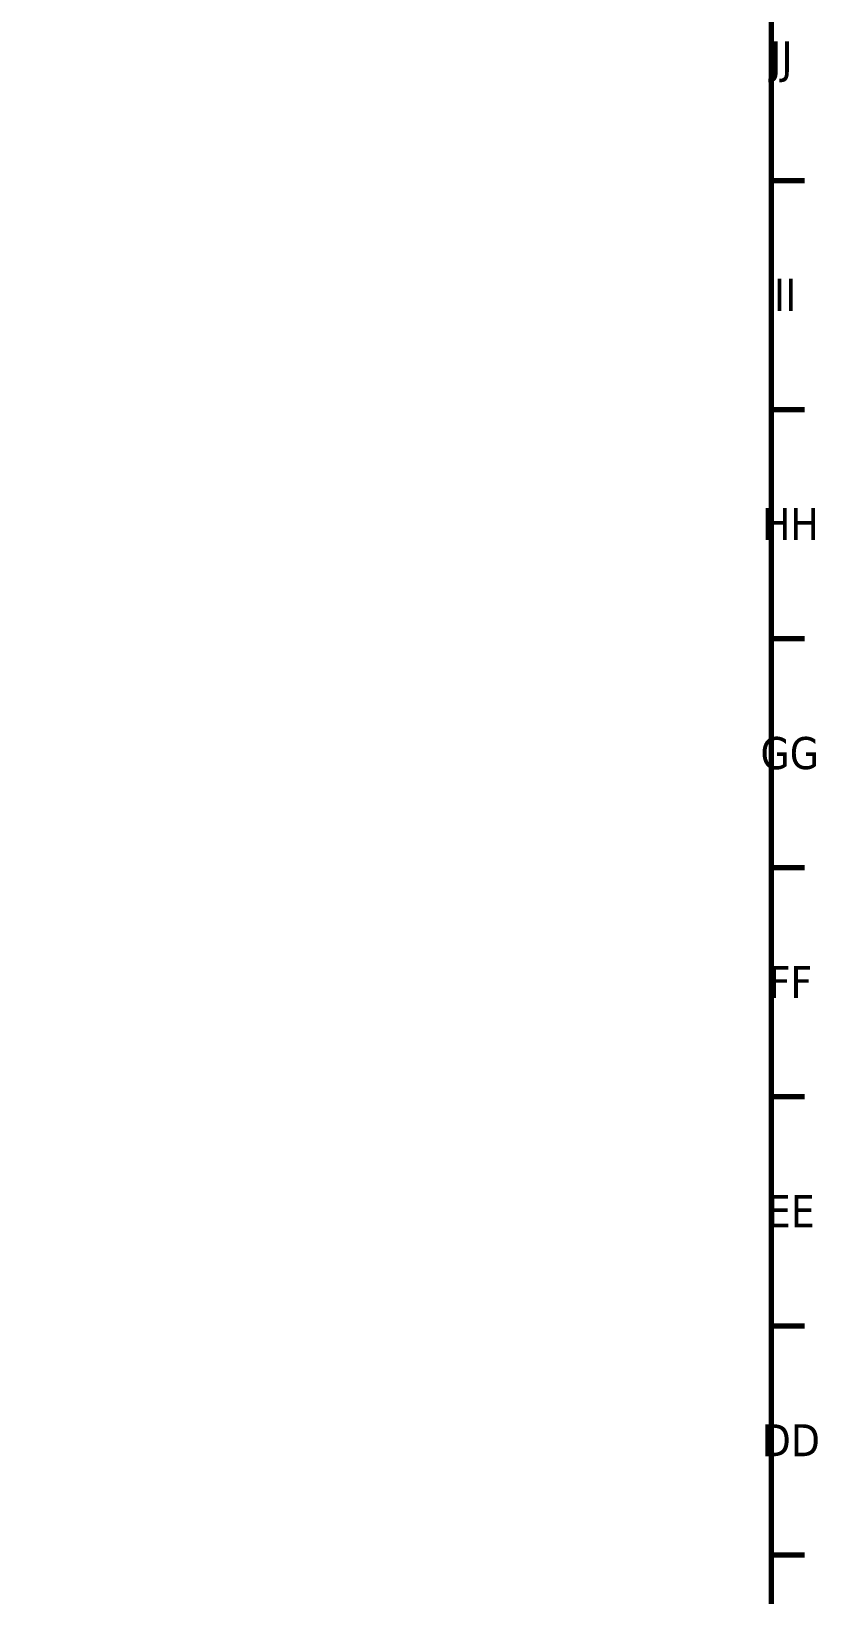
# Model space of a CAD drawing. Header units: millimetres. Extents: x 0 to 3000, y 0 to 3000.
# Drawn here: x 2749.1 to 2994.5, y 2059 to 2546.5 of the extents above; entities that cross this region are included whole.
import ezdxf

# ---------------------------------------------------------------- set-up
doc = ezdxf.new("R2010")
doc.units = ezdxf.units.MM
doc.layers.add('Border (ANSI)', color=7, linetype='Continuous', lineweight=70)
doc.styles.add('Note Text (ANSI)', font='tahoma.ttf')

# ---------------------------------------------------------------- blocks, each defined once
blk = doc.blocks.new('Borders Default Border')
at = {"layer": 'Border (ANSI)'}
for p, q in [((2980, 2500), (2990.4, 2500)), ((2980, 2428.57), (2990.4, 2428.57)), ((2980, 2357.14), (2990.4, 2357.14)), ((2980, 2285.71), (2990.4, 2285.71)), ((2980, 2214.29), (2990.4, 2214.29)), ((2980, 2142.86), (2990.4, 2142.86)), ((2980, 2071.43), (2990.4, 2071.43))]:
    blk.add_line(p, q, dxfattribs=at)
at = {"layer": 'Border (ANSI)', "flags": 128}
blk.add_lwpolyline([(20, 20), (20, 2980), (2980, 2980), (2980, 20), (20, 20)], dxfattribs=at)
at = {"layer": 'Border (ANSI)', "char_height": 10, "attachment_point": 7, "style": 'Note Text (ANSI)'}
for s, insert in [('JJ', (2979.73, 2530.58)), ('II', (2980.89, 2459.29)), ('HH', (2977.11, 2387.86)), ('GG', (2976.66, 2316.23)), ('FF', (2979.23, 2245)), ('EE', (2978.69, 2173.57)), ('DD', (2977.07, 2102.14))]:
    blk.add_mtext(s, dxfattribs=dict(at, insert=insert))

msp = doc.modelspace()

# ---------------------------------------------------------------- block references
msp.add_blockref('Borders Default Border', (0, 0))

doc.saveas('drawing.dxf')
